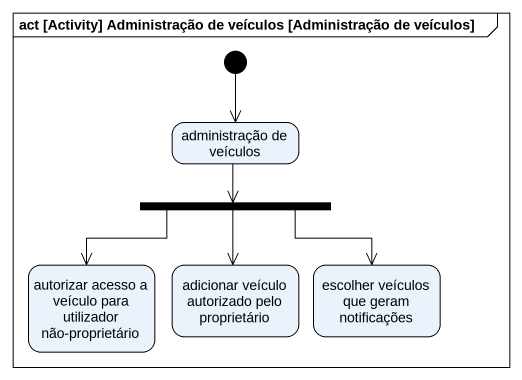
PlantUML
@startuml
mainframe act [Activity] Administração de veículos [Administração de veículos]
hide empty description
state "administração de veículos" as administração_de_veículos
state fork1 <<fork>>
state "autorizar acesso a veículo para utilizador não-proprietário" as autorizar_acesso_a_veículo
state "adicionar veículo autorizado pelo proprietário" as adicionar_veículo
state "escolher veículos que geram notificações" as escolher_veículos_que_geram
[*] --> administração_de_veículos
administração_de_veículos --> fork1
fork1 --> autorizar_acesso_a_veículo
fork1 --> adicionar_veículo
fork1 --> escolher_veículos_que_geram
@enduml
